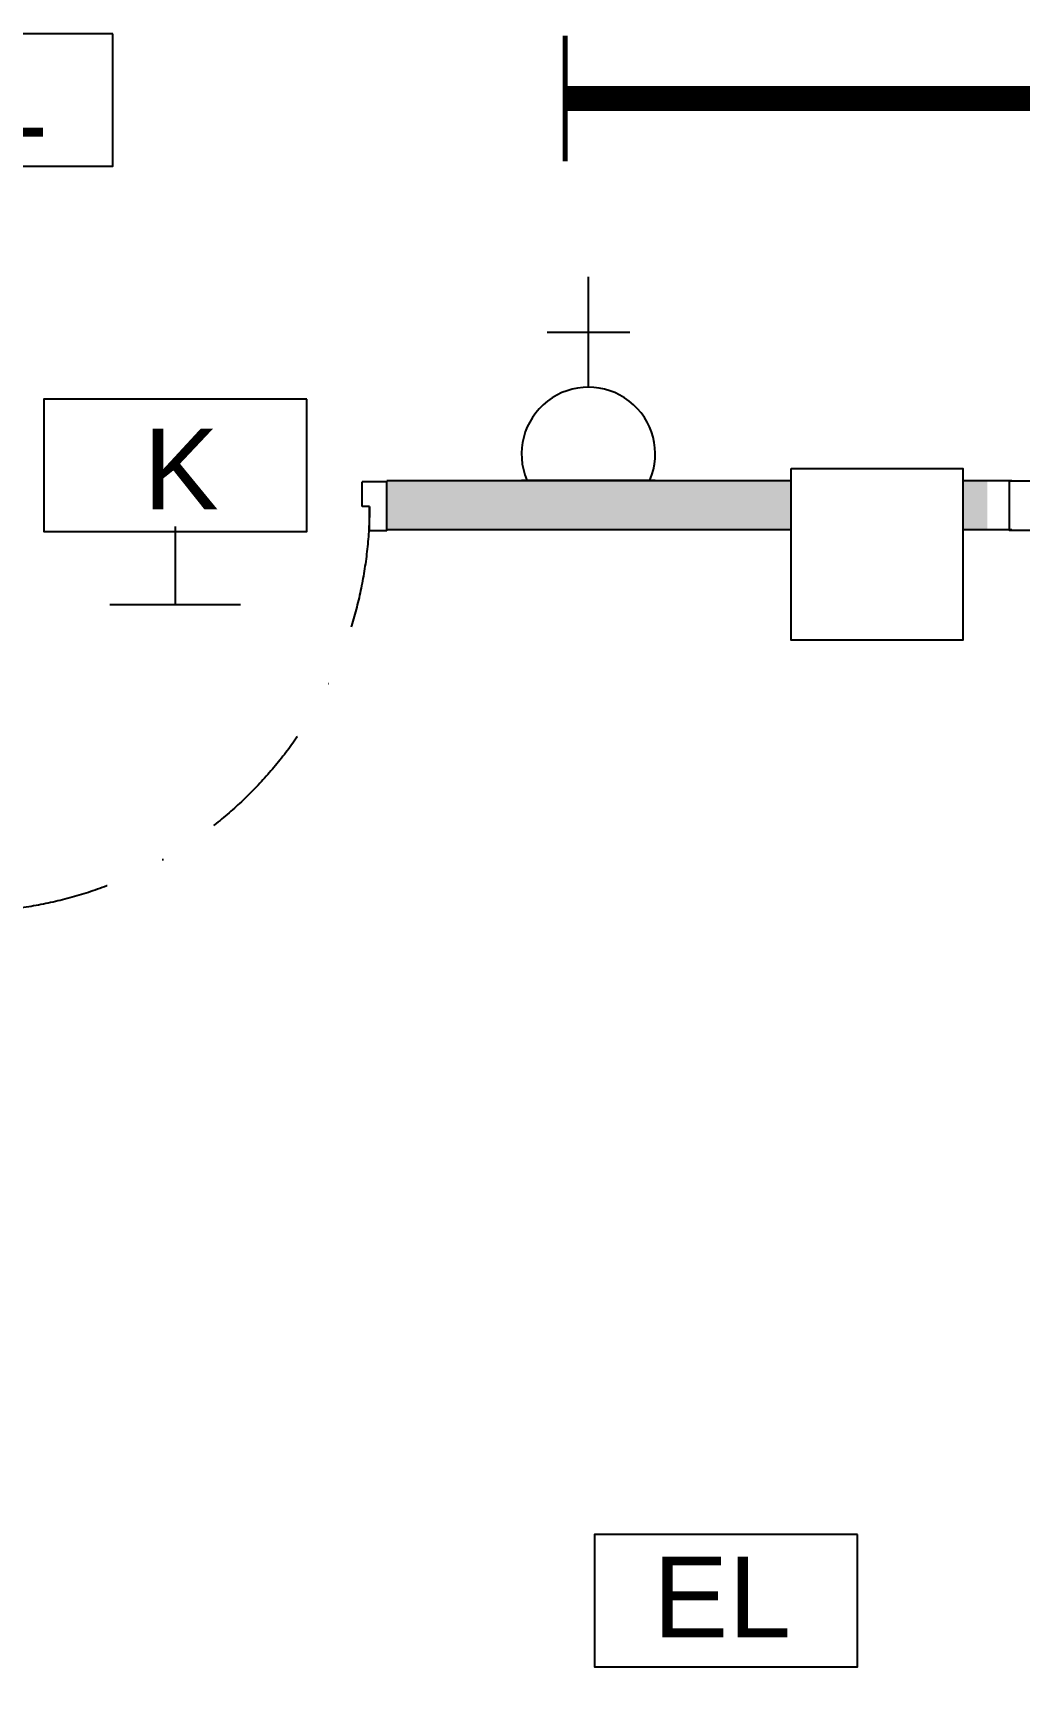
# Model space of a CAD drawing. Header units: inches. Extents: x -106706990 to 300603, y -86718466 to 1728185.
# Drawn here: x 141437 to 143449, y 22123 to 25523 of the extents above; entities that cross this region are included whole.
import ezdxf

# ---------------------------------------------------------------- set-up
doc = ezdxf.new("R2010")
doc.units = ezdxf.units.IN
doc.header["$MEASUREMENT"] = 0
doc.linetypes.add('DASHDOT', pattern=[1, 0.5, -0.25, 0, -0.25])
doc.linetypes.add('DASHED2', pattern=[0.375, 0.25, -0.125])
for name, color, linetype in [('A-ARR', 4, 'Continuous'), ('A-COLUMN', 3, 'Continuous'), ('A-DOOR', 9, 'Continuous'), ('A-HATCH', 8, 'Continuous'), ('A-PARTITION', 4, 'Continuous'), ('A-TXTBOMBA', 7, 'Continuous'), ('A-WIN', 9, 'Continuous'), ('area', 3, 'Continuous'), ('ELECT', 6, 'Continuous'), ('elk_LAMPU', 6, 'Continuous'), ('lamb(new)', 5, 'Continuous')]:
    doc.layers.add(name, color=color, linetype=linetype)
doc.layers.get('area').off()
doc.layers.get('elk_LAMPU').off()
doc.styles.add('arial', font='arial.ttf')

# ---------------------------------------------------------------- blocks, each defined once
blk = doc.blocks.new('A$C58571686')
at = {"layer": 'A-WIN', "color": 8, "ltscale": 790000000.0}
for p, q in [((50, 100), (1450, 100)), ((1450, 0), (50, 0))]:
    blk.add_line(p, q, dxfattribs=at)
at = {"layer": 'A-WIN', "color": 8}
blk.add_line((50, 50), (1450, 50), dxfattribs=at)
for points in [[(50, 100), (0, 100), (0, 0), (50, 0)], [(1500, 100), (1450, 100), (1450, 0), (1500, 0)]]:
    blk.add_lwpolyline(points, close=True, dxfattribs=at)
blk = doc.blocks.new('A$C4F656F16')
at = {"layer": 'A-DOOR', "color": 8}
for p, q in [((35, 100), (35, 877.1)), ((35, 877.1), (73, 877.1)), ((73, 100), (73, 877.1)), ((35, 100), (73, 100))]:
    blk.add_line(p, q, dxfattribs=at)
at = {"layer": 'A-DOOR', "color": 8, "linetype": 'Continuous'}
for p, q in [((0, 100), (35, 100)), ((0, 100), (0, 100)), ((0, 100), (0, 0)), ((0, 100), (0, 100)), ((35, 100), (35, 50)), ((900, 100), (865, 100)), ((865, 100), (865, 50)), ((900, 100), (900, 100)), ((900, 100), (900, 0)), ((900, 100), (900, 100)), ((35, 50), (50, 50)), ((50, 50), (50, 0)), ((865, 50), (850, 50)), ((850, 50), (850, 0)), ((0, 0), (50, 0)), ((900, 0), (850, 0))]:
    blk.add_line(p, q, dxfattribs=at)
at = {"layer": 'A-DOOR', "color": 8, "linetype": 'DASHDOT', "ltscale": 500}
blk.add_arc((35, 48), 830, 0.1381, 87.3759, dxfattribs=at)
blk = doc.blocks.new('YBC 136')
at = {"layer": 'lamb(new)'}
for points, const_width in [([(86612635.7, -1195077), (86612635.7, -1195333.2)], 10.2), ([(86613855.7, -1195077), (86613855.7, -1195333.2)], 10.2), ([(86612635.7, -1195205.1), (86613855.7, -1195205.1)], 50.8)]:
    blk.add_lwpolyline(points, dxfattribs=dict(at, const_width=const_width))
blk = doc.blocks.new('*U512')
at = {"layer": 'lamb(new)'}
blk.add_blockref('YBC 136', (-86613245.7, 1195205.1, -4.3), dxfattribs=at)
blk = doc.blocks.new('*U513')
at = {"layer": 'lamb(new)', "color": 0, "linetype": 'ByBlock', "lineweight": -2, "transparency": 16777216}
blk.add_blockref('*U512', (9000, 0), dxfattribs=at)
blk = doc.blocks.new('eexit')
at = {"layer": 'A-TXTBOMBA', "color": 3, "linetype": 'Continuous'}
for p, q in [((86699881.6, -1206011.4), (86699881.6, -1206171.1)), ((86700014.7, -1206171.1), (86699748.5, -1206171.1))]:
    blk.add_line(p, q, dxfattribs=at)
at = {"layer": 'A-TXTBOMBA', "color": 3}
blk.add_lwpolyline([(86700150.4, -1205751.4), (86699613.9, -1205751.4), (86699613.9, -1206021.7), (86700150.4, -1206021.7)], close=True, dxfattribs=at)
at = {"layer": 'A-TXTBOMBA', "color": 3, "style": 'arial'}
blk.add_text('K', height=164.8, dxfattribs=at).set_placement((86699817.1, -1205976.5))
blk = doc.blocks.new('Elight')
at = {"layer": 'A-TXTBOMBA', "color": 6}
blk.add_lwpolyline([(86606267.2, -1196730.5), (86605730.7, -1196730.5), (86605730.7, -1197000.7), (86606267.2, -1197000.7)], close=True, dxfattribs=at)
at = {"layer": 'A-TXTBOMBA', "color": 6, "style": 'arial'}
blk.add_text('EL', height=164.84, dxfattribs=at).set_placement((86605850.2, -1196940.4))
blk = doc.blocks.new('SOCKET(in)')
at = {"layer": 'ELECT', "color": 6}
for p, q in [((86605160, -1198079.2), (86605160, -1197854.2)), ((86605075.7, -1197966.7), (86605244.4, -1197966.7)), ((86605023.6, -1198269), (86605296.4, -1198269))]:
    blk.add_line(p, q, dxfattribs=at)
blk.add_arc((86605160, -1198215.6), 136.4, 336.9763, 203.0237, dxfattribs=at)

msp = doc.modelspace()

# ---------------------------------------------------------------- hatches: boundary and pattern name
at = {"layer": 'A-HATCH'}
h = msp.add_hatch(dxfattribs=at)
h.set_pattern_fill('DOTS', color=8, scale=800)
h.set_pattern_definition([(0, (114889.653, -264791.58), (25, 50), [0, -50])])
h.paths.add_polyline_path([(141257.8, 24609.7), (141157.8, 24609.7), (141157.8, 24459.7), (141257.8, 24459.7), (141257.8, 24509.7)])
h.paths.add_polyline_path([(141157.8, 22559.7), (138657.8, 22559.7), (138657.8, 20109.7), (138707.8, 20109.7), (138707.8, 22459.7), (141257.8, 22459.7), (141257.8, 24459.7), (141157.8, 24459.7)])
h.paths.add_polyline_path([(138657.8, 22559.7), (138607.8, 22559.7), (138607.8, 20109.7), (138657.8, 20109.7)])
h.paths.add_polyline_path([(143332.8, 24609.7), (143332.8, 24509.7), (143382.8, 24509.7), (143382.8, 24609.7)])
h.paths.add_polyline_path([(142982.8, 24509.7), (142982.8, 24609.7), (142157.8, 24609.7), (142157.8, 24509.7)])

# ---------------------------------------------------------------- linework, layer by layer
at = {"layer": 'A-COLUMN', "color": 8}
msp.add_lwpolyline([(142982.8, 24634.7), (143332.8, 24634.7), (143332.8, 24284.7), (142982.8, 24284.7)], close=True, dxfattribs=at)
at = {"layer": 'A-PARTITION', "color": 8}
for p, q in [((142982.8, 24609.7), (142157.8, 24609.7)), ((143432.8, 24609.7), (143332.8, 24609.7)), ((142982.8, 24509.7), (142157.8, 24509.7)), ((143432.8, 24509.7), (143332.8, 24509.7))]:
    msp.add_line(p, q, dxfattribs=at)

# ---------------------------------------------------------------- block references
at = {"layer": 'A-ARR', "color": 8}
msp.add_blockref('A$C58571686', (143427, 24508.9), dxfattribs=at)
at = {"layer": 'A-DOOR', "color": 8, "xscale": -1, "rotation": 180}
msp.add_blockref('A$C4F656F16', (141257.4, 24607.4), dxfattribs=at)
at = {"layer": 'area'}
for name, p in [('Elight', (-86464668.1, 1222252.3)), ('eexit', (-86558155.8, 1230527.7)), ('Elight', (-86463149.6, 1219190.1))]:
    msp.add_blockref(name, p, dxfattribs=at)
at = {"layer": 'elk_LAMPU', "color": 0, "linetype": 'DASHED2', "lineweight": 18}
msp.add_blockref('SOCKET(in)', (-86462591.1, 1222879.8), dxfattribs=at)
at = {"layer": 'lamb(new)'}
msp.add_blockref('*U513', (134131.4, 25389.5, -4.3), dxfattribs=at)

doc.saveas('drawing.dxf')
